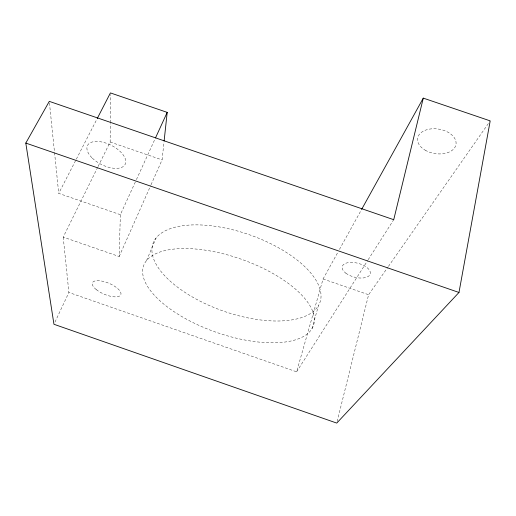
<?xml version="1.0" encoding="UTF-8"?>
<svg xmlns="http://www.w3.org/2000/svg" width="516" height="516" viewBox="0 0 516 516"><rect width="100%" height="100%" fill="white"/><g stroke="black" fill="none" stroke-linecap="round" stroke-linejoin="round"><path stroke-width="0.39" stroke-dasharray="2.58 1.94" d="M98.066 166.513L110.16 142.023L110.256 123.505M110.263 122.698L110.411 94.518M97.711 167.236L63.21 237.108L119.164 256.523L120.357 214.688L136.082 180.342M151.027 184.78L162.082 159.889L164.043 141.674M337.142 421.533L368.605 294.733L387.948 267.075M311.967 328.673A90.036 38.629 19.4 0 0 204.342 250.021A90.036 38.629 19.4 0 0 169.222 308.31A90.036 38.629 19.4 0 0 311.967 328.673L318.52 305.498A88.526 40.325 19.4 0 0 213.289 226.04A88.526 40.325 19.4 0 0 177.652 287.264A88.526 40.325 19.4 0 0 318.52 305.498M63.21 237.108L68.886 292.475L296.61 371.823L323.061 278.988L337.87 252.266M146.563 260.522L156.071 238.011M119.164 256.523L150.704 185.515M136.417 179.607L155.148 138.681M54.973 322.107L68.886 292.475M120.357 214.688L58.727 193.371L75.955 159.883M76.323 159.173L96.853 119.273M339.431 249.447L361.664 209.328M296.61 371.823L367.753 260.387M368.185 259.709L393.727 219.693M388.413 266.417L489.742 121.537M110.16 142.023L162.082 159.889M323.061 278.988L368.605 294.733M49.459 102.961L54.457 151.769M54.541 152.568L58.727 193.371M96.292 289.605A15.403 5.953 22.8 0 0 120.454 295.333A15.403 5.953 22.8 0 0 103.11 281.362A15.403 5.953 22.8 0 0 96.292 289.605M92.306 158.128A21.059 10.778 26.5 0 0 125.027 164.604A21.059 10.778 26.5 0 0 101.704 141.971A21.059 10.778 26.5 0 0 92.306 158.128M345.888 273.196A14.493 7.153 14.7 0 0 369.746 275.009A14.493 7.153 14.7 0 0 353.054 262.457A14.493 7.153 14.7 0 0 345.888 273.196M425.19 150.195A19.427 12.371 9.1 0 0 455.95 144.674A19.427 12.371 9.1 0 0 429.286 129.148A19.427 12.371 9.1 0 0 425.19 150.195"/><path stroke-width="0.77" d="M164.127 140.881L167.197 112.372L110.418 92.912L97.221 118.557M423.281 98.117L393.727 219.693L49.291 101.362L25.8 143.074L53.954 324.274L336.755 423.088L458.982 292.462L490.2 120.879L423.281 98.117L361.664 209.328M155.484 137.953L167.197 112.372M25.8 143.074L458.982 292.462"/></g></svg>
